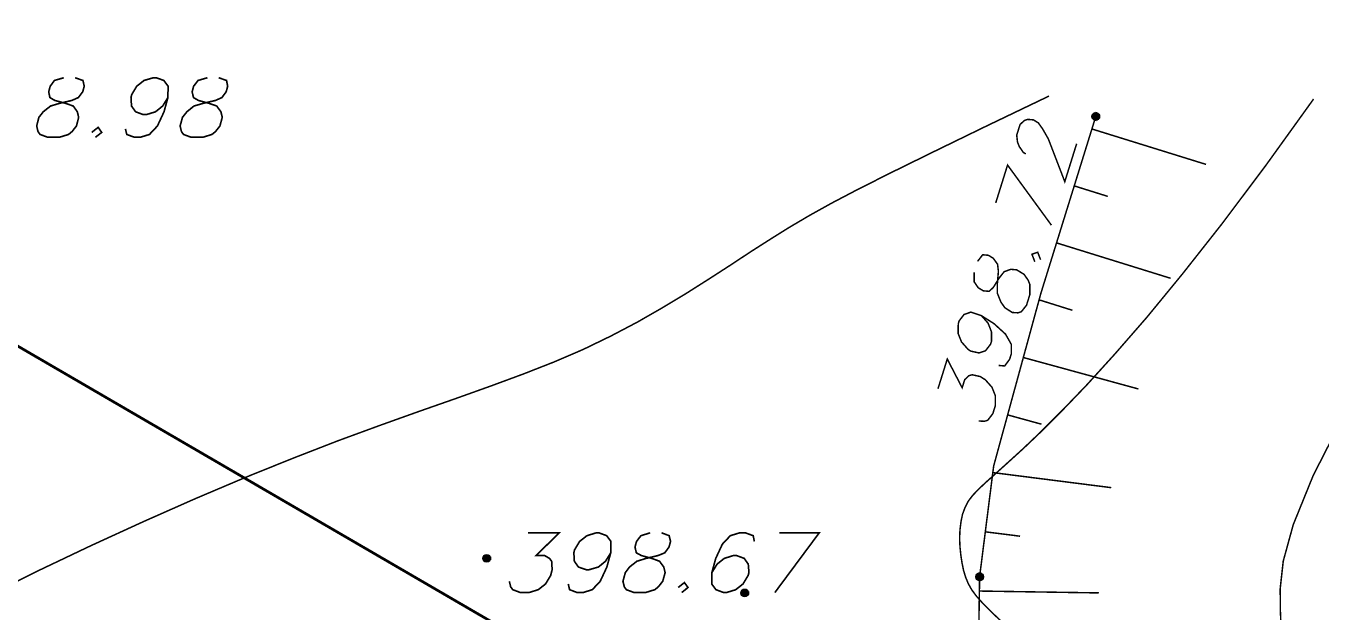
# Model space of a CAD drawing. Extents: x 489 to 720, y 1028 to 1176.
# Drawn here: x 628.9 to 637.59, y 1145.56 to 1149.49 of the extents above; entities that cross this region are included whole.
import ezdxf

# ---------------------------------------------------------------- set-up
doc = ezdxf.new("R2010")
doc.units = 0
doc.header["$MEASUREMENT"] = 0
for name, color, linetype in [('1501-TOPO', 7, 'Continuous'), ('1501-UP', 7, 'Continuous'), ('1506', 7, 'Continuous'), ('1510-UP', 7, 'Continuous'), ('M1602', 7, 'Continuous')]:
    doc.layers.add(name, color=color, linetype=linetype)

msp = doc.modelspace()

# ---------------------------------------------------------------- hatches: boundary and pattern name
at = {"layer": '1501-TOPO', "linetype": 'Continuous', "ltscale": 0.045455}
for points in [[(631.9668, 1145.9267), (631.9668, 1145.9063), (631.9645, 1145.9165)], [(631.9725, 1145.9347), (631.9725, 1145.8972), (631.9668, 1145.9267)], [(631.9725, 1145.8972), (631.9668, 1145.9267), (631.9668, 1145.9063)], [(631.9804, 1145.9404), (631.9804, 1145.8915), (631.9725, 1145.9347)], [(631.9804, 1145.8915), (631.9725, 1145.9347), (631.9725, 1145.8972)], [(631.9906, 1145.9426), (631.9906, 1145.8904), (631.9804, 1145.9404)], [(631.9906, 1145.8904), (631.9804, 1145.9404), (631.9804, 1145.8915)], [(632.0009, 1145.9404), (632.0009, 1145.8915), (631.9906, 1145.9426)], [(632.0009, 1145.8915), (631.9906, 1145.9426), (631.9906, 1145.8904)], [(632.01, 1145.9347), (632.01, 1145.8972), (632.0009, 1145.9404)], [(632.01, 1145.8972), (632.0009, 1145.9404), (632.0009, 1145.8915)], [(632.0156, 1145.9267), (632.0156, 1145.9063), (632.01, 1145.9347)], [(632.0156, 1145.9063), (632.01, 1145.9347), (632.01, 1145.8972)], [(632.0168, 1145.9165), (632.0156, 1145.9267), (632.0156, 1145.9063)], [(633.6986, 1145.6949), (633.6986, 1145.6745), (633.6963, 1145.6847)], [(633.7043, 1145.704), (633.7043, 1145.6665), (633.6986, 1145.6949)], [(633.7043, 1145.6665), (633.6986, 1145.6949), (633.6986, 1145.6745)], [(633.7134, 1145.7097), (633.7134, 1145.6608), (633.7043, 1145.704)], [(633.7134, 1145.6608), (633.7043, 1145.704), (633.7043, 1145.6665)], [(633.7225, 1145.7108), (633.7225, 1145.6585), (633.7134, 1145.7097)], [(633.7225, 1145.6585), (633.7134, 1145.7097), (633.7134, 1145.6608)], [(633.7327, 1145.7097), (633.7327, 1145.6608), (633.7225, 1145.7108)], [(633.7327, 1145.6608), (633.7225, 1145.7108), (633.7225, 1145.6585)], [(633.7418, 1145.704), (633.7418, 1145.6665), (633.7327, 1145.7097)], [(633.7418, 1145.6665), (633.7327, 1145.7097), (633.7327, 1145.6608)], [(633.7475, 1145.6949), (633.7475, 1145.6745), (633.7418, 1145.704)], [(633.7475, 1145.6745), (633.7418, 1145.704), (633.7418, 1145.6665)], [(633.7497, 1145.6847), (633.7475, 1145.6949), (633.7475, 1145.6745)]]:
    msp.add_hatch(color=7, dxfattribs=at).paths.add_polyline_path(points, flags=0)
at = {"layer": '1501-UP', "linetype": 'Continuous', "ltscale": 0.045455}
for points in [[(636.0531, 1148.8915), (636.1043, 1148.8756), (636.052, 1148.8813)], [(636.1043, 1148.8756), (636.052, 1148.8813), (636.0986, 1148.8665)], [(636.052, 1148.8813), (636.0986, 1148.8665), (636.0554, 1148.871)], [(636.0588, 1148.9006), (636.1043, 1148.8858), (636.0531, 1148.8915)], [(636.1043, 1148.8858), (636.0531, 1148.8915), (636.1043, 1148.8756)], [(636.0986, 1148.8665), (636.0554, 1148.871), (636.0906, 1148.8608)], [(636.0554, 1148.871), (636.0906, 1148.8608), (636.0622, 1148.8631)], [(636.0668, 1148.9074), (636.102, 1148.896), (636.0588, 1148.9006)], [(636.102, 1148.896), (636.0588, 1148.9006), (636.1043, 1148.8858)], [(636.0906, 1148.8608), (636.0622, 1148.8631), (636.0816, 1148.8574)], [(636.0622, 1148.8631), (636.0816, 1148.8574), (636.0713, 1148.8585)], [(636.0759, 1148.9097), (636.0952, 1148.904), (636.0668, 1148.9074)], [(636.0952, 1148.904), (636.0668, 1148.9074), (636.102, 1148.896)], [(636.0861, 1148.9085), (636.0759, 1148.9097), (636.0952, 1148.904)], [(635.2747, 1145.8051), (635.3236, 1145.8017), (635.2725, 1145.7949)], [(635.3236, 1145.8017), (635.2725, 1145.7949), (635.3247, 1145.7915)], [(635.2725, 1145.7949), (635.3247, 1145.7915), (635.2736, 1145.7847)], [(635.3247, 1145.7915), (635.2736, 1145.7847), (635.3225, 1145.7813)], [(635.2736, 1145.7847), (635.3225, 1145.7813), (635.2793, 1145.7756)], [(635.2816, 1145.8131), (635.3191, 1145.8108), (635.2747, 1145.8051)], [(635.3191, 1145.8108), (635.2747, 1145.8051), (635.3236, 1145.8017)], [(635.3225, 1145.7813), (635.2793, 1145.7756), (635.3156, 1145.7733)], [(635.2793, 1145.7756), (635.3156, 1145.7733), (635.2872, 1145.7699)], [(635.2906, 1145.8176), (635.31, 1145.8165), (635.2816, 1145.8131)], [(635.31, 1145.8165), (635.2816, 1145.8131), (635.3191, 1145.8108)], [(635.3156, 1145.7733), (635.2872, 1145.7699), (635.3066, 1145.7676)], [(635.2872, 1145.7699), (635.3066, 1145.7676), (635.2963, 1145.7665)], [(635.3009, 1145.8199), (635.2906, 1145.8176), (635.31, 1145.8165)]]:
    msp.add_hatch(color=18, dxfattribs=at).paths.add_polyline_path(points, flags=0)

# ---------------------------------------------------------------- linework, layer by layer
at = {"color": 250, "linetype": 'Continuous', "ltscale": 0.045455, "const_width": 0.0112}
for points in [[(629.1531, 1149.1438), (629.0906, 1149.1256), (629.0622, 1149.087), (629.052, 1149.0495), (629.06, 1149.0108), (629.0929, 1148.9915), (629.1645, 1148.9722), (629.2168, 1148.954), (629.2441, 1148.9154), (629.2531, 1148.8779), (629.2384, 1148.8199), (629.2088, 1148.7824), (629.185, 1148.7631), (629.1225, 1148.7438), (629.0463, 1148.7438), (628.9941, 1148.7631), (628.9804, 1148.7824), (628.9713, 1148.8199), (628.9861, 1148.8779), (629.0156, 1148.9154), (629.0645, 1148.954), (629.1259, 1148.9722), (629.2077, 1148.9915), (629.2509, 1149.0108), (629.2804, 1149.0495), (629.2906, 1149.087), (629.2816, 1149.1256), (629.2293, 1149.1438)], [(629.852, 1149.0108), (629.8168, 1148.954), (629.7691, 1148.9154), (629.7066, 1148.896), (629.6872, 1148.896), (629.635, 1148.9154), (629.6077, 1148.954), (629.6043, 1149.0108), (629.6088, 1149.0301), (629.6429, 1149.087), (629.6918, 1149.1256), (629.7543, 1149.1438), (629.7736, 1149.1438), (629.8247, 1149.1256), (629.8531, 1149.087), (629.852, 1149.0108), (629.8259, 1148.9154), (629.7816, 1148.8199), (629.7281, 1148.7631), (629.6656, 1148.7438), (629.6281, 1148.7438), (629.5759, 1148.7631), (629.5668, 1148.8006)], [(630.1168, 1149.1438), (630.0543, 1149.1256), (630.0247, 1149.087), (630.0145, 1149.0495), (630.0236, 1149.0108), (630.0566, 1148.9915), (630.127, 1148.9722), (630.1793, 1148.954), (630.2077, 1148.9154), (630.2168, 1148.8779), (630.2009, 1148.8199), (630.1713, 1148.7824), (630.1475, 1148.7631), (630.085, 1148.7438), (630.0088, 1148.7438), (629.9566, 1148.7631), (629.9429, 1148.7824), (629.9338, 1148.8199), (629.9497, 1148.8779), (629.9793, 1148.9154), (630.027, 1148.954), (630.0895, 1148.9722), (630.1713, 1148.9915), (630.2145, 1149.0108), (630.2429, 1149.0495), (630.2531, 1149.087), (630.2452, 1149.1256), (630.1929, 1149.1438)], [(629.3406, 1148.7767), (629.3838, 1148.8108), (629.4077, 1148.7767), (629.3656, 1148.7438)], [(632.2679, 1146.0881), (632.4781, 1146.0881), (632.3225, 1145.9358), (632.3793, 1145.9358), (632.4122, 1145.9165), (632.427, 1145.8972), (632.4304, 1145.8404), (632.4202, 1145.8017), (632.3861, 1145.7449), (632.3372, 1145.7063), (632.2747, 1145.687), (632.2179, 1145.687), (632.1656, 1145.7063), (632.152, 1145.7256), (632.1429, 1145.7631)], [(632.8236, 1145.954), (632.7884, 1145.8972), (632.7406, 1145.8585), (632.6781, 1145.8404), (632.6588, 1145.8404), (632.6066, 1145.8585), (632.5793, 1145.8972), (632.5759, 1145.954), (632.5804, 1145.9733), (632.6145, 1146.0301), (632.6634, 1146.0688), (632.7259, 1146.0881), (632.7441, 1146.0881), (632.7963, 1146.0688), (632.8247, 1146.0301), (632.8236, 1145.954), (632.7975, 1145.8585), (632.7531, 1145.7631), (632.6997, 1145.7063), (632.6372, 1145.687), (632.5986, 1145.687), (632.5475, 1145.7063), (632.5384, 1145.7449)], [(633.0884, 1146.0881), (633.0259, 1146.0688), (632.9963, 1146.0301), (632.9861, 1145.9926), (632.9952, 1145.954), (633.0281, 1145.9358), (633.0986, 1145.9165), (633.1509, 1145.8972), (633.1793, 1145.8585), (633.1884, 1145.821), (633.1725, 1145.7631), (633.1429, 1145.7256), (633.1191, 1145.7063), (633.0566, 1145.687), (632.9804, 1145.687), (632.9281, 1145.7063), (632.9145, 1145.7256), (632.9054, 1145.7631), (632.9213, 1145.821), (632.9497, 1145.8585), (632.9986, 1145.8972), (633.0611, 1145.9165), (633.1418, 1145.9358), (633.1861, 1145.954), (633.2145, 1145.9926), (633.2247, 1146.0301), (633.2156, 1146.0688), (633.1645, 1146.0881)], [(633.7872, 1146.0301), (633.7793, 1146.0688), (633.727, 1146.0881), (633.6884, 1146.0881), (633.6259, 1146.0688), (633.5725, 1146.012), (633.5281, 1145.9165), (633.502, 1145.821), (633.5009, 1145.7449), (633.5293, 1145.7063), (633.5816, 1145.687), (633.5997, 1145.687), (633.6622, 1145.7063), (633.7111, 1145.7449), (633.7452, 1145.8017), (633.7509, 1145.821), (633.7463, 1145.8779), (633.7191, 1145.9165), (633.6668, 1145.9358), (633.6475, 1145.9358), (633.585, 1145.9165), (633.5372, 1145.8779), (633.502, 1145.821)], [(633.9554, 1146.0881), (634.2225, 1146.0881), (633.9247, 1145.687)], [(633.2759, 1145.721), (633.3179, 1145.754), (633.3418, 1145.721), (633.2997, 1145.687)]]:
    msp.add_lwpolyline(points, dxfattribs=at)
at = {"color": 18, "linetype": 'Continuous', "ltscale": 0.045455, "const_width": 0.01}
for points in [[(635.6088, 1148.6324), (635.5918, 1148.6426), (635.5645, 1148.6824), (635.5531, 1148.7108), (635.5475, 1148.7574), (635.5702, 1148.8301), (635.5986, 1148.8563), (635.6213, 1148.8642), (635.66, 1148.8608), (635.6929, 1148.8404), (635.7213, 1148.8006), (635.76, 1148.7324), (635.8702, 1148.446), (635.9497, 1148.7006)], [(635.4066, 1148.3029), (635.4861, 1148.5574), (635.7804, 1148.154)], [(635.2622, 1147.8381), (635.2622, 1147.7733), (635.2895, 1147.7335), (635.3236, 1147.7131), (635.3622, 1147.7097), (635.3906, 1147.7358), (635.4293, 1147.7983), (635.4634, 1147.8415), (635.5077, 1147.8574), (635.5475, 1147.854), (635.5975, 1147.8233), (635.6247, 1147.7835), (635.6361, 1147.7551), (635.6361, 1147.6892), (635.6134, 1147.6165), (635.5793, 1147.5733), (635.5566, 1147.5654), (635.5179, 1147.5676), (635.4679, 1147.5995), (635.4406, 1147.6392), (635.4179, 1147.696), (635.4179, 1147.762), (635.4247, 1147.8449), (635.4191, 1147.8915), (635.3906, 1147.9313), (635.3577, 1147.9517), (635.3191, 1147.9551), (635.285, 1147.9108)], [(635.6691, 1147.9085), (635.6497, 1147.9585), (635.6884, 1147.9722), (635.7077, 1147.9222)], [(635.3111, 1147.546), (635.3554, 1147.496), (635.3781, 1147.4381), (635.3781, 1147.3733), (635.3725, 1147.3551), (635.3384, 1147.3108), (635.2941, 1147.296), (635.2384, 1147.3085), (635.2213, 1147.3199), (635.177, 1147.3699), (635.1543, 1147.4267), (635.1554, 1147.4926), (635.1611, 1147.5108), (635.1941, 1147.554), (635.2395, 1147.5699), (635.3111, 1147.546), (635.3952, 1147.4926), (635.4725, 1147.4222), (635.5111, 1147.354), (635.5111, 1147.2892), (635.4997, 1147.2529), (635.4668, 1147.2085), (635.427, 1147.212)], [(635.0191, 1147.0551), (635.0816, 1147.2551), (635.1816, 1147.062), (635.1986, 1147.1165), (635.2259, 1147.1426), (635.2486, 1147.1495), (635.3043, 1147.137), (635.3372, 1147.1154), (635.3816, 1147.0654), (635.4043, 1147.0085), (635.4043, 1146.9426), (635.3872, 1146.8881), (635.3531, 1146.8438), (635.3304, 1146.837), (635.2918, 1146.8392)]]:
    msp.add_lwpolyline(points, dxfattribs=at)
at = {"layer": '1501-TOPO', "color": 7, "linetype": 'Continuous', "ltscale": 0.045455, "const_width": 0.0112}
for points in [[(631.9656, 1145.9165), (632.0156, 1145.9165)], [(633.6975, 1145.6847), (633.7475, 1145.6847)]]:
    msp.add_lwpolyline(points, dxfattribs=at)
at = {"layer": '1501-TOPO', "color": 7, "linetype": 'Continuous', "ltscale": 0.045455}
for points in [[(631.9668, 1145.9267), (631.9668, 1145.9063), (631.9645, 1145.9165)], [(631.9725, 1145.9347), (631.9725, 1145.8972), (631.9668, 1145.9267)], [(631.9725, 1145.8972), (631.9668, 1145.9267), (631.9668, 1145.9063)], [(631.9804, 1145.9404), (631.9804, 1145.8915), (631.9725, 1145.9347)], [(631.9804, 1145.8915), (631.9725, 1145.9347), (631.9725, 1145.8972)], [(631.9906, 1145.9426), (631.9906, 1145.8904), (631.9804, 1145.9404)], [(631.9906, 1145.8904), (631.9804, 1145.9404), (631.9804, 1145.8915)], [(632.0009, 1145.9404), (632.0009, 1145.8915), (631.9906, 1145.9426)], [(632.0009, 1145.8915), (631.9906, 1145.9426), (631.9906, 1145.8904)], [(632.01, 1145.9347), (632.01, 1145.8972), (632.0009, 1145.9404)], [(632.01, 1145.8972), (632.0009, 1145.9404), (632.0009, 1145.8915)], [(632.0156, 1145.9267), (632.0156, 1145.9063), (632.01, 1145.9347)], [(632.0156, 1145.9063), (632.01, 1145.9347), (632.01, 1145.8972)], [(632.0168, 1145.9165), (632.0156, 1145.9267), (632.0156, 1145.9063)], [(633.6986, 1145.6949), (633.6986, 1145.6745), (633.6963, 1145.6847)], [(633.7043, 1145.704), (633.7043, 1145.6665), (633.6986, 1145.6949)], [(633.7043, 1145.6665), (633.6986, 1145.6949), (633.6986, 1145.6745)], [(633.7134, 1145.7097), (633.7134, 1145.6608), (633.7043, 1145.704)], [(633.7134, 1145.6608), (633.7043, 1145.704), (633.7043, 1145.6665)], [(633.7225, 1145.7108), (633.7225, 1145.6585), (633.7134, 1145.7097)], [(633.7225, 1145.6585), (633.7134, 1145.7097), (633.7134, 1145.6608)], [(633.7327, 1145.7097), (633.7327, 1145.6608), (633.7225, 1145.7108)], [(633.7327, 1145.6608), (633.7225, 1145.7108), (633.7225, 1145.6585)], [(633.7418, 1145.704), (633.7418, 1145.6665), (633.7327, 1145.7097)], [(633.7418, 1145.6665), (633.7327, 1145.7097), (633.7327, 1145.6608)], [(633.7475, 1145.6949), (633.7475, 1145.6745), (633.7418, 1145.704)], [(633.7475, 1145.6745), (633.7418, 1145.704), (633.7418, 1145.6665)], [(633.7497, 1145.6847), (633.7475, 1145.6949), (633.7475, 1145.6745)]]:
    msp.add_lwpolyline(points, dxfattribs=at)
for centre in [(631.9906, 1145.9165), (633.7225, 1145.6847)]:
    msp.add_circle(centre, 0.0261, dxfattribs=at)
at = {"layer": '1501-UP', "color": 18, "linetype": 'Continuous', "ltscale": 0.045455, "const_width": 0.01}
for points in [[(636.0566, 1148.8835), (636.1009, 1148.8835)], [(635.277, 1145.7926), (635.3213, 1145.7926)]]:
    msp.add_lwpolyline(points, dxfattribs=at)
at = {"layer": '1501-UP', "color": 18, "linetype": 'Continuous', "ltscale": 0.045455}
for points in [[(636.0531, 1148.8915), (636.1043, 1148.8756), (636.052, 1148.8813)], [(636.1043, 1148.8756), (636.052, 1148.8813), (636.0986, 1148.8665)], [(636.052, 1148.8813), (636.0986, 1148.8665), (636.0554, 1148.871)], [(636.0588, 1148.9006), (636.1043, 1148.8858), (636.0531, 1148.8915)], [(636.1043, 1148.8858), (636.0531, 1148.8915), (636.1043, 1148.8756)], [(636.0986, 1148.8665), (636.0554, 1148.871), (636.0906, 1148.8608)], [(636.0554, 1148.871), (636.0906, 1148.8608), (636.0622, 1148.8631)], [(636.0668, 1148.9074), (636.102, 1148.896), (636.0588, 1148.9006)], [(636.102, 1148.896), (636.0588, 1148.9006), (636.1043, 1148.8858)], [(636.0906, 1148.8608), (636.0622, 1148.8631), (636.0816, 1148.8574)], [(636.0622, 1148.8631), (636.0816, 1148.8574), (636.0713, 1148.8585)], [(636.0759, 1148.9097), (636.0952, 1148.904), (636.0668, 1148.9074)], [(636.0952, 1148.904), (636.0668, 1148.9074), (636.102, 1148.896)], [(636.0861, 1148.9085), (636.0759, 1148.9097), (636.0952, 1148.904)], [(635.2747, 1145.8051), (635.3236, 1145.8017), (635.2725, 1145.7949)], [(635.3236, 1145.8017), (635.2725, 1145.7949), (635.3247, 1145.7915)], [(635.2725, 1145.7949), (635.3247, 1145.7915), (635.2736, 1145.7847)], [(635.3247, 1145.7915), (635.2736, 1145.7847), (635.3225, 1145.7813)], [(635.2736, 1145.7847), (635.3225, 1145.7813), (635.2793, 1145.7756)], [(635.2816, 1145.8131), (635.3191, 1145.8108), (635.2747, 1145.8051)], [(635.3191, 1145.8108), (635.2747, 1145.8051), (635.3236, 1145.8017)], [(635.3225, 1145.7813), (635.2793, 1145.7756), (635.3156, 1145.7733)], [(635.2793, 1145.7756), (635.3156, 1145.7733), (635.2872, 1145.7699)], [(635.2906, 1145.8176), (635.31, 1145.8165), (635.2816, 1145.8131)], [(635.31, 1145.8165), (635.2816, 1145.8131), (635.3191, 1145.8108)], [(635.3156, 1145.7733), (635.2872, 1145.7699), (635.3066, 1145.7676)], [(635.2872, 1145.7699), (635.3066, 1145.7676), (635.2963, 1145.7665)], [(635.3009, 1145.8199), (635.2906, 1145.8176), (635.31, 1145.8165)]]:
    msp.add_lwpolyline(points, dxfattribs=at)
for centre in [(636.0781, 1148.8835), (635.2986, 1145.7926)]:
    msp.add_circle(centre, 0.0261, dxfattribs=at)
at = {"layer": '1506', "color": 13, "linetype": 'Continuous', "ltscale": 0.045455, "const_width": 0.01}
for points in [[(628.6247, 1145.6563), (628.977, 1145.8313), (629.3327, 1146.0006), (629.6872, 1146.1631), (630.0361, 1146.3176), (630.3736, 1146.4608), (630.6952, 1146.5904), (630.9963, 1146.7074), (631.2781, 1146.8108), (631.5418, 1146.9051), (631.7884, 1146.9915), (632.0202, 1147.0745), (632.2384, 1147.1551), (632.4441, 1147.2358), (632.6395, 1147.3199), (632.8247, 1147.4097), (633.002, 1147.5029), (633.1702, 1147.5995), (633.3304, 1147.696), (633.4827, 1147.7926), (633.627, 1147.8858), (633.7645, 1147.9767), (633.8963, 1148.0608), (634.0236, 1148.1404), (634.1566, 1148.2188), (634.3077, 1148.3029), (634.4895, 1148.3983), (634.7134, 1148.5108), (634.9929, 1148.6483), (635.3384, 1148.8165), (635.7645, 1149.021)], [(635.4554, 1145.4835), (635.3816, 1145.5529), (635.3236, 1145.6108), (635.2781, 1145.662), (635.2452, 1145.7063), (635.2213, 1145.7495), (635.2043, 1145.7915), (635.1906, 1145.837), (635.1804, 1145.887), (635.1725, 1145.9392), (635.1668, 1145.9949), (635.1645, 1146.0517), (635.1668, 1146.1074), (635.1736, 1146.162), (635.1838, 1146.212), (635.2009, 1146.2585), (635.2225, 1146.3006), (635.252, 1146.3392), (635.2918, 1146.3813), (635.3441, 1146.4301), (635.4088, 1146.4881), (635.4906, 1146.562), (635.5906, 1146.6529), (635.7111, 1146.7676), (635.8531, 1146.9097), (636.0179, 1147.0813), (636.2066, 1147.2892), (636.4213, 1147.5358), (636.66, 1147.8267), (636.9259, 1148.1642), (637.2191, 1148.5551), (637.5395, 1149.0006)], [(637.3225, 1145.4301), (637.3168, 1145.5642), (637.3156, 1145.7131), (637.3361, 1145.8983), (637.4031, 1146.1426), (637.5372, 1146.4733), (637.7611, 1146.912)]]:
    msp.add_lwpolyline(points, dxfattribs=at)
at = {"layer": '1510-UP', "color": 18, "linetype": 'Continuous', "ltscale": 0.045455, "const_width": 0.01}
for points in [[(636.0781, 1148.8835), (635.71, 1147.6972), (635.3929, 1146.537), (635.2986, 1145.7926), (635.2941, 1145.4949), (635.3429, 1145.2381), (635.5634, 1144.5301), (635.6611, 1143.9426), (635.5804, 1143.6301), (635.2816, 1143.4176), (634.7691, 1143.3074), (633.7304, 1143.246), (633.0986, 1143.3472), (632.7395, 1143.4279), (632.2747, 1143.7085), (631.7043, 1143.8608), (631.335, 1143.7824), (630.8827, 1143.5381), (630.3202, 1142.9267), (629.7804, 1141.5972), (629.5134, 1140.3381), (629.3781, 1139.1245), (629.2202, 1137.596)], [(636.8179, 1148.562), (636.0531, 1148.7995)], [(636.1588, 1148.3472), (635.9338, 1148.4176)], [(636.5804, 1147.7972), (635.8156, 1148.0347)], [(635.9213, 1147.5824), (635.6963, 1147.6529)], [(636.3645, 1147.054), (635.5918, 1147.2654)], [(635.7134, 1146.8176), (635.4861, 1146.8801)], [(636.1816, 1146.3915), (635.3872, 1146.4926)], [(635.5702, 1146.0654), (635.3372, 1146.0949)], [(636.0986, 1145.6847), (635.2975, 1145.6972)]]:
    msp.add_lwpolyline(points, dxfattribs=at)
at = {"layer": 'M1602', "color": 214, "linetype": 'Continuous', "ltscale": 0.045455, "const_width": 0.0182}
msp.add_lwpolyline([(615.7111, 1154.9892), (637.3406, 1142.3949)], dxfattribs=at)

doc.saveas('drawing.dxf')
